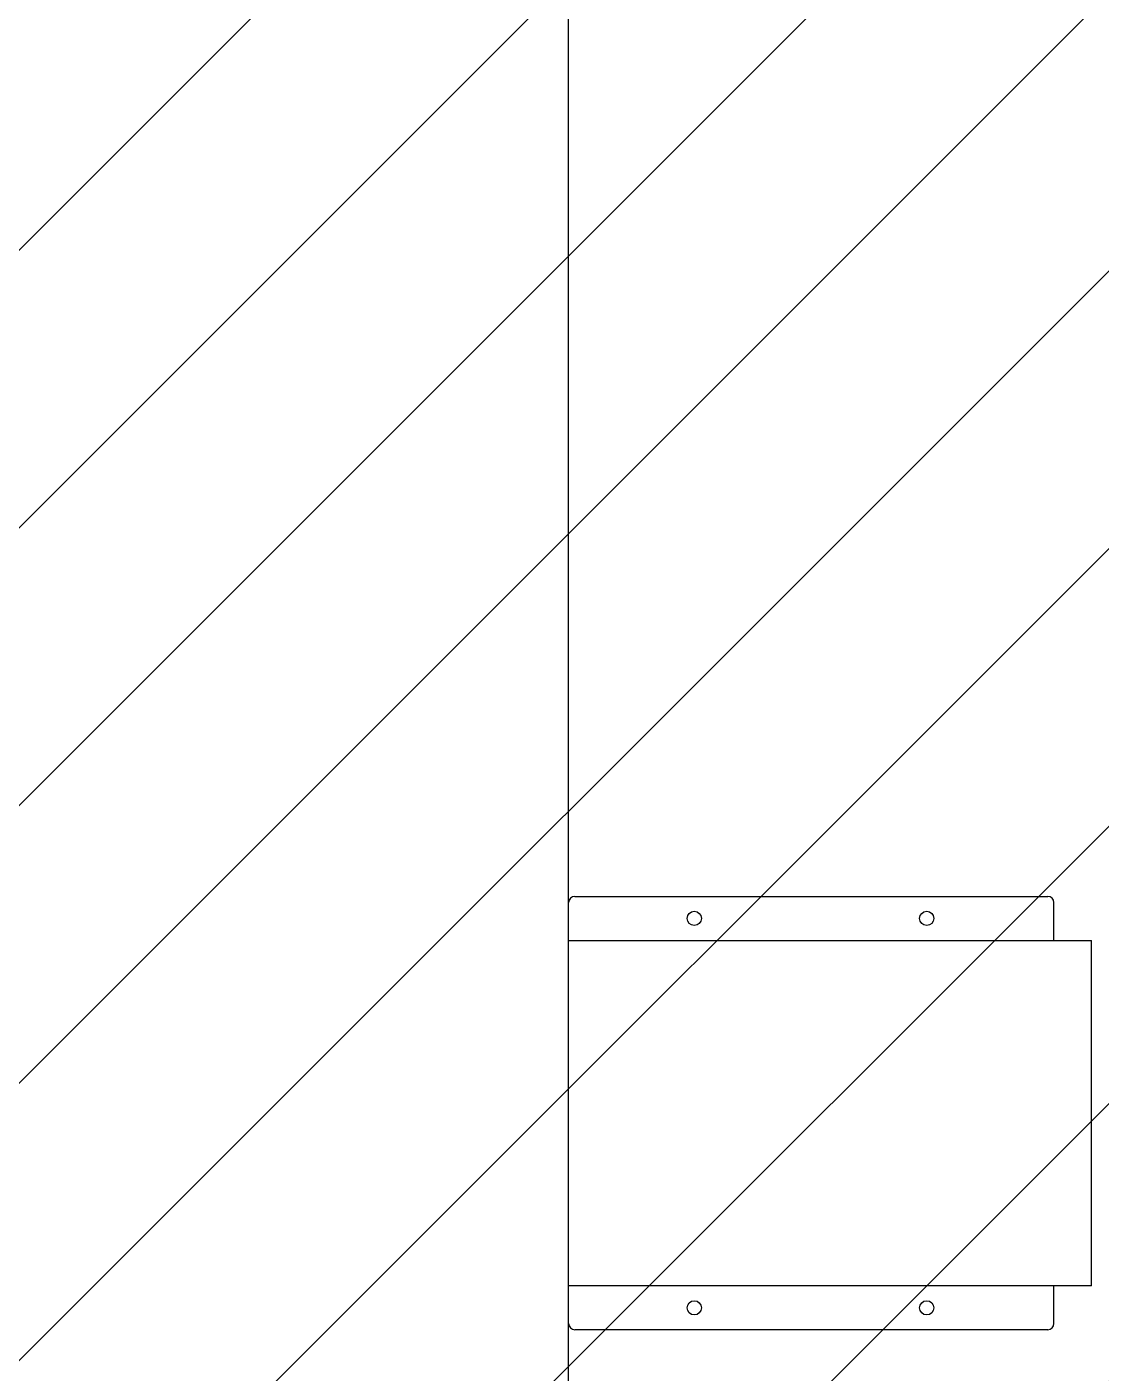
# Model space of a CAD drawing. Header units: millimetres. Extents: x -358422 to 32356, y 0 to 54379.
# Drawn here: x 11136.5 to 11478.4, y 4269.1 to 4697.7 of the extents above; entities that cross this region are included whole.
import ezdxf

# ---------------------------------------------------------------- set-up
doc = ezdxf.new("R2010")
doc.units = ezdxf.units.MM
doc.header["$MEASUREMENT"] = 0
doc.linetypes.add('HIDDEN', pattern=[9.525, 6.35, -3.175])
doc.layers.get('0').update_dxf_attribs({"lineweight": 25})
doc.layers.add('DIM', color=3, linetype='Continuous', lineweight=9)
doc.layers.add('H', color=2, linetype='HIDDEN', lineweight=15)

msp = doc.modelspace()

# ---------------------------------------------------------------- hatches: boundary and pattern name
at = {"layer": 'DIM'}
h = msp.add_hatch(dxfattribs=at)
h.set_pattern_fill('ANSI31', color=256, scale=350, style=0)
h.set_pattern_definition([(45, (-19603.777, -2234.737), (-30.93592, 30.93592), [])])
h.paths.add_polyline_path([(10728.92, 5341.335), (10728.92, 3268.335), (10298.136, 3268.335), (10298.136, 5055.269), (9628.92, 5055.269), (9628.92, 6518.335), (13568.92, 6518.335), (13568.92, 5055.269), (12899.705, 5055.269), (12899.705, 3268.335), (12468.92, 3268.335), (12468.92, 5341.335)])
edge = h.paths.add_edge_path(flags=16)
edge.add_line((12468.92, 3291.335), (12468.92, 3268.335))
edge.add_line((10728.92, 3291.335), (10728.92, 3268.335))
at = {"layer": 'H', "ltscale": 4}
h = msp.add_hatch(dxfattribs=at)
h.set_pattern_fill('ANSI31', color=256, scale=500, style=0)
h.set_pattern_definition([(45, (4878.89, 20733.76), (-44.19417, 44.19417), [])])
h.paths.add_polyline_path([(13618.92, 6518.335), (13568.92, 6518.335)], flags=16)
h.paths.add_polyline_path([(13618.92, 6518.335), (13568.92, 6518.335)], flags=0)
h.paths.add_polyline_path([(13618.92, 6518.335), (13568.92, 6518.335)], flags=0)
h.paths.add_polyline_path([(13618.92, 6518.335), (13568.92, 6518.335)], flags=0)
h.paths.add_polyline_path([(13618.92, 6518.335), (13568.92, 6518.335)], flags=0)
h.paths.add_polyline_path([(13618.92, 6518.335), (13568.92, 6518.335)], flags=0)
h.paths.add_polyline_path([(13618.92, 6518.335), (13568.92, 6518.335)], flags=0)
h.paths.add_polyline_path([(13618.92, 6518.335), (13568.92, 6518.335)], flags=0)
edge = h.paths.add_edge_path()
edge.add_line((9628.92, 3268.335), (9628.92, 6518.335))
edge.add_line((9578.92, 3218.335), (9578.92, 6518.335))
edge.add_line((9628.92, 3268.335), (13568.92, 3268.335))
edge.add_line((9578.92, 3218.335), (13618.92, 3218.335))
edge.add_line((13618.92, 6518.335), (13568.92, 6518.335))
edge.add_line((13568.92, 5268.335), (13568.92, 5278.335))
edge.add_line((13568.92, 3268.335), (13568.92, 6518.335))
edge.add_line((13618.92, 3218.335), (13618.92, 6518.335))

# ---------------------------------------------------------------- linework, layer by layer
for p, q in [((11308.92, 3641.335), (11308.92, 5341.335)), ((11308.92, 3641.335), (11308.92, 5341.335)), ((11310.92, 4420.835), (11461.42, 4420.835)), ((11308.92, 4284.835), (11308.92, 4418.835)), ((11463.42, 4406.835), (11463.42, 4418.835)), ((11308.92, 4406.835), (11475.42, 4406.835)), ((11475.42, 4296.835), (11475.42, 4406.835)), ((11475.42, 4405.835), (11475.42, 4406.835)), ((11475.42, 4405.825), (11475.42, 4406.835)), ((11475.42, 4405.835), (11475.42, 4406.835)), ((11475.42, 4405.825), (11475.42, 4406.835)), ((11475.42, 4296.835), (11308.92, 4296.835)), ((11463.42, 4284.835), (11463.42, 4296.835)), ((11475.42, 4296.835), (11475.42, 4297.845)), ((11475.42, 4296.835), (11475.42, 4297.835)), ((11461.42, 4282.835), (11310.92, 4282.835))]:
    msp.add_line(p, q)
for centre in [(11348.92, 4413.835), (11422.92, 4413.835), (11348.92, 4289.835), (11422.92, 4289.835)]:
    msp.add_circle(centre, 2.25)
for centre, start, end in [((11310.92, 4418.835), 90, 180), ((11461.42, 4418.835), 0, 90), ((11310.92, 4284.835), 180, 270), ((11461.42, 4284.835), 270, 0)]:
    msp.add_arc(centre, 2, start, end)

doc.saveas('drawing.dxf')
